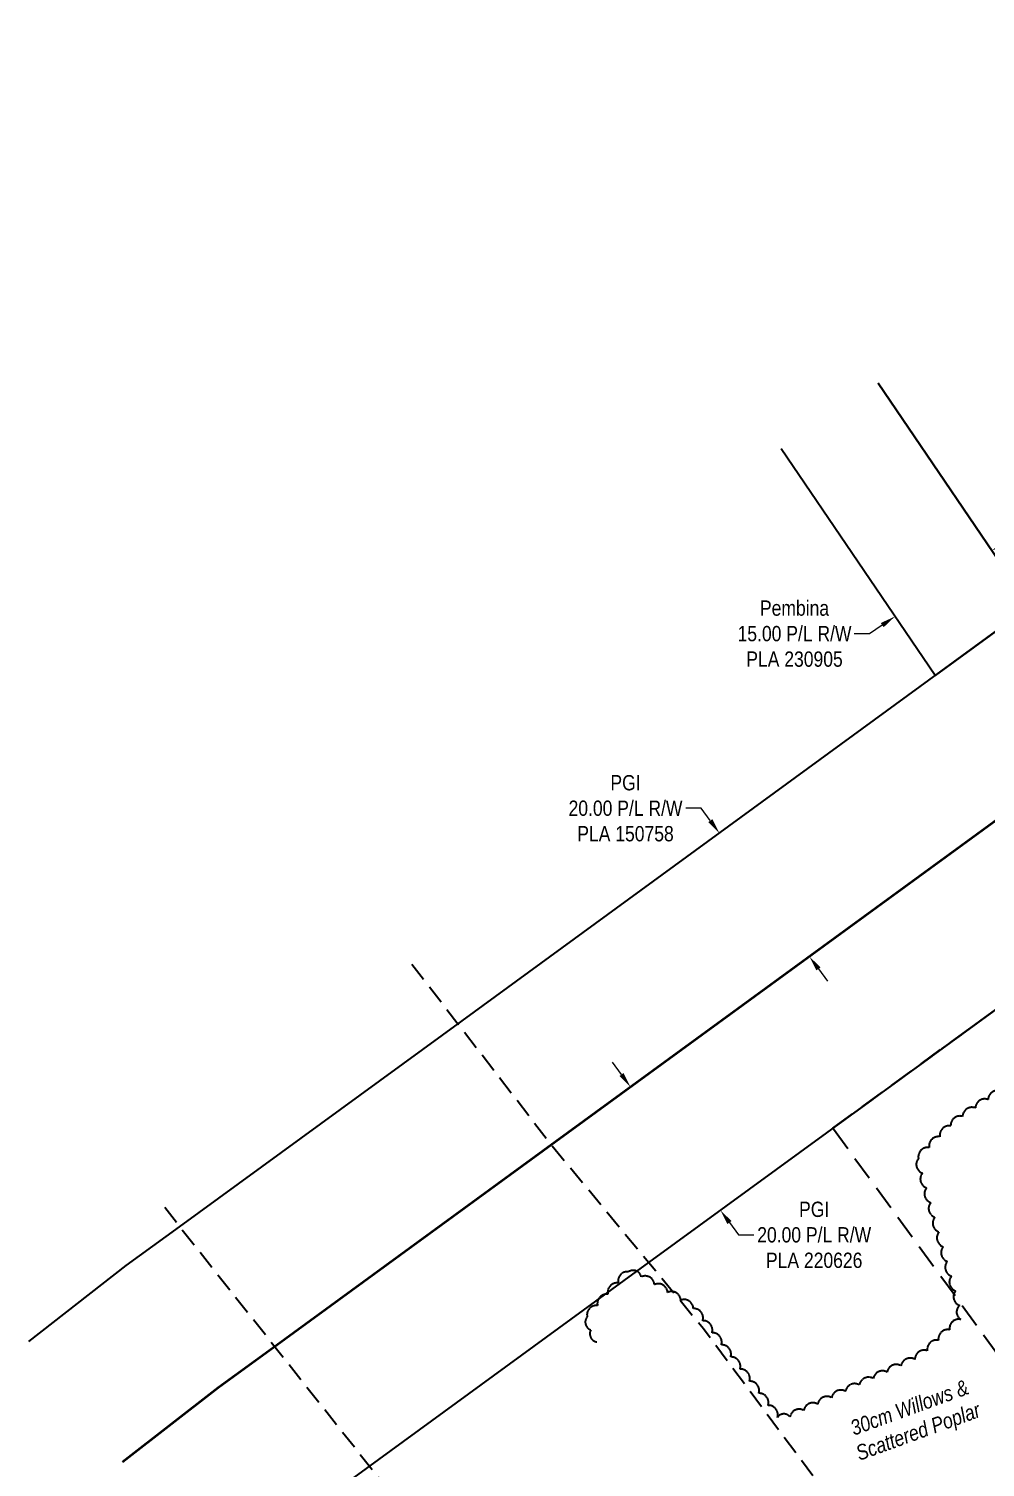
# Model space of a CAD drawing. Extents: x 413456 to 426437, y 6044251 to 6059667.
# Drawn here: x 419981 to 420606, y 6057917 to 6058858 of the extents above; entities that cross this region are included whole.
import ezdxf

# ---------------------------------------------------------------- set-up
doc = ezdxf.new("R2010")
doc.units = 0
doc.header["$LTSCALE"] = 5
doc.header["$PDSIZE"] = 0.5
for name, pattern in [('0', [1, 1, 0]), ('foc-ACCESSROAD', [3.75, 2.5, -1.25]), ('HIDDEN2', [4.7625, 3.175, -1.5875])]:
    doc.linetypes.add(name, pattern=pattern)
doc.layers.get('Defpoints').update_dxf_attribs({"color": 9})
for name, color, linetype in [('AS-ROADS', 254, 'Continuous'), ('F-AR', 190, 'foc-ACCESSROAD'), ('F-RW', 190, 'Continuous'), ('T-BUSH', 110, '0'), ('T-BUSH-T', 110, 'Continuous'), ('T-EXISTING RTF', 220, 'HIDDEN2')]:
    doc.layers.add(name, color=color, linetype=linetype)
doc.layers.add('F-RW-T', color=190, linetype='Continuous', lineweight=9)
doc.styles.add('80CG', font='ARIALN.TTF', dxfattribs={"height": 10})
doc.styles.add('80LS', font='ARIALNI.TTF', dxfattribs={"height": 10})
doc.dimstyles.new('Compass 5 000', dxfattribs={"dimscale": 5, "dimtxt": 9, "dimasz": 2, "dimexe": 0.2, "dimexo": 0.0625, "dimgap": 0.5, "dimtad": 0, "dimtih": 1, "dimtoh": 1, "dimzin": 0, "dimdsep": 46, "dimtxsty": '80CG', "dimcen": 0.1, "dimse1": 1, "dimse2": 1, "dimclrd": 256, "dimclrt": 256, "dimaunit": 1, "dimadec": 4, "dimazin": 0, "dimtfac": 0.06, "dimtofl": 0, "dimtmove": 0, "dimatfit": 1, "dimfxl": 0.2, "dimtolj": 1, "dimtzin": 0, "dimlwd": -1, "dimarcsym": 0})

# ---------------------------------------------------------------- blocks, each defined once
blk = doc.blocks.new('*D170')
at = {"layer": 'Defpoints', "color": 0, "transparency": 16777216}
for p in [(420432.07, 6058331.88), (420401.37, 6058309.48), (420460.31, 6058228.71)]:
    blk.add_point(p, dxfattribs=at)
at = {"layer": 'F-RW-T', "transparency": 16777216}
for p, q in [((420420.28, 6058348.04), (420410.28, 6058348.04)), ((420426.17, 6058339.96), (420420.28, 6058348.04)), ((420496.9, 6058243.02), (420502.79, 6058234.95))]:
    blk.add_line(p, q, dxfattribs=at)
for points in [[(420427.52, 6058340.94), (420424.82, 6058338.97), (420432.07, 6058331.88)], [(420498.24, 6058244.01), (420495.55, 6058242.04), (420491, 6058251.1)]]:
    blk.add_solid(points, dxfattribs=at)
at = {"layer": 'F-RW-T', "transparency": 16777216, "insert": (420370.74, 6058348.04), "char_height": 10, "attachment_point": 5, "style": '80CG'}
blk.add_mtext('\\A1;PGI\\P20.00 P/L R/W\\PPLA 150758', dxfattribs=at)
blk = doc.blocks.new('*D171')
at = {"layer": 'Defpoints', "color": 0, "transparency": 16777216}
for p in [(420412.88, 6058194.18), (420471.68, 6058113.54), (420432.79, 6058085.18)]:
    blk.add_point(p, dxfattribs=at)
at = {"layer": 'F-RW-T', "transparency": 16777216}
for p, q in [((420368.1, 6058173.9), (420362.21, 6058181.98)), ((420438.68, 6058077.1), (420444.57, 6058069.02)), ((420444.57, 6058069.02), (420454.57, 6058069.02))]:
    blk.add_line(p, q, dxfattribs=at)
for points in [[(420369.44, 6058174.88), (420366.75, 6058172.92), (420373.99, 6058165.82)], [(420440.03, 6058078.08), (420437.33, 6058076.12), (420432.79, 6058085.18)]]:
    blk.add_solid(points, dxfattribs=at)
at = {"layer": 'F-RW-T', "transparency": 16777216, "insert": (420494.11, 6058069.02), "char_height": 10, "attachment_point": 5, "style": '80CG'}
blk.add_mtext('\\A1;PGI\\P20.00 P/L R/W\\PPLA 220626', dxfattribs=at)
blk = doc.blocks.new('*D172')
at = {"layer": 'Defpoints', "color": 0, "transparency": 16777216}
for p in [(420603.92, 6058526.02), (420540.45, 6058482.96), (420546.9, 6058473.47)]:
    blk.add_point(p, dxfattribs=at)
at = {"layer": 'F-RW-T', "transparency": 16777216}
for p, q in [((420618.64, 6058522.14), (420626.91, 6058527.76)), ((420538.62, 6058467.86), (420530.34, 6058462.24)), ((420530.34, 6058462.24), (420520.34, 6058462.24))]:
    blk.add_line(p, q, dxfattribs=at)
for points in [[(420617.7, 6058523.52), (420619.57, 6058520.77), (420610.36, 6058516.53)], [(420537.68, 6058469.24), (420539.56, 6058466.48), (420546.9, 6058473.47)]]:
    blk.add_solid(points, dxfattribs=at)
at = {"layer": 'F-RW-T', "transparency": 16777216, "insert": (420481.26, 6058462.24), "char_height": 10, "attachment_point": 5, "style": '80CG'}
blk.add_mtext('\\A1;Pembina\\P15.00 P/L R/W\\PPLA 230905', dxfattribs=at)

msp = doc.modelspace()

# ---------------------------------------------------------------- linework, layer by layer
at = {"layer": 'AS-ROADS', "const_width": 49.978, "flags": 128}
msp.add_lwpolyline([(420324.56, 6057895.855), (420460.555, 6057711.705), (420631.52, 6057484.825), (420701, 6057391.395), (420846.965, 6057198.55)], dxfattribs=at)
at = {"layer": 'F-AR', "flags": 128}
for points in [[(420231.104, 6058246.129), (420261.171, 6058207.139), (420322.251, 6058127.958), (420421.668, 6058007.839), (420967.97, 6057273.977)], [(420286.621, 6057812.545), (420079.103, 6058074.387), (420069.008, 6058087.503)]]:
    msp.add_lwpolyline(points, dxfattribs=at)
at = {"layer": 'F-RW'}
for points in [[(419980.53, 6057999.391), (420044.279, 6058048.934), (420079.113, 6058074.369), (420263.844, 6058209.137), (420715.964, 6058539.023), (420823.042, 6058617.155), (420825.032, 6058618.608), (420865.432, 6058648.089), (420974.508, 6058727.681), (421072.148, 6058798.927), (421101.129, 6058820.075), (421152.968, 6058857.899), (421187.29, 6058807.339), (421208.755, 6058775.718), (421156.929, 6058737.103), (421128.316, 6058716.131), (421101.129, 6058696.248)], [(421083.237, 6058683.163), (421030.951, 6058644.923), (420915.958, 6058561.177), (420881.248, 6058535.851), (420803.041, 6058478.782), (420772.178, 6058456.262), (420324.931, 6058129.926), (420140.235, 6057995.164), (420104.448, 6057969.055), (420041.888, 6057920.438)], [(420041.782, 6057920.574), (420104.342, 6057969.176), (420140.21, 6057995.272), (420324.91, 6058130.016), (420690.806, 6058396.889), (420635.152, 6058480.059), (420535.903, 6058626.117)], [(420535.903, 6058626.117), (420635.151, 6058480.063), (420573.128, 6058434.807), (420472.511, 6058583.108)], [(420772.865, 6058463.295), (420795.727, 6058429.616), (420783.036, 6058340.564), (420385.838, 6058050.949), (420201.107, 6057916.231), (420164.375, 6057889.442), (420125.325, 6057859.08), (420036.661, 6057790.139)]]:
    msp.add_lwpolyline(points, dxfattribs=at)
at = {"layer": 'T-BUSH', "flags": 128}
msp.add_lwpolyline([(420548.948, 6057733.163, 0.5205671), (420555.123, 6057725.303, 0.5205671), (420562.647, 6057721.756, 0.5205671), (420572.201, 6057724.695, 0.5205671), (420581.755, 6057727.634, 0.5205671), (420591.309, 6057730.573, 0.5205671), (420600.863, 6057733.511, 0.5205671), (420608.548, 6057739.902, 0.5205671), (420616.231, 6057746.296, 0.5205671), (420623.914, 6057752.69, 0.5205671), (420631.597, 6057759.084, 0.5205671), (420639.279, 6057765.478, 0.5205671), (420646.962, 6057771.872, 0.5205671), (420654.645, 6057778.267, 0.5205671), (420662.328, 6057784.661, 0.5205671), (420670.011, 6057791.055, 0.5205671), (420677.694, 6057797.449, 0.5205671), (420682.606, 6057806.126, 0.5205671), (420687.411, 6057814.891, 0.5205671), (420692.216, 6057823.656, 0.5205671), (420697.021, 6057832.421, 0.5205671), (420701.826, 6057841.186, 0.5205671), (420706.631, 6057849.951, 0.5205671), (420711.436, 6057858.716, 0.5205671), (420713.571, 6057868.343, 0.5205671), (420714.799, 6057878.263, 0.5205671), (420716.027, 6057888.183, 0.5205671), (420717.255, 6057898.103, 0.5205671), (420718.482, 6057908.023, 0.5205671), (420719.71, 6057917.943, 0.5205671), (420720.938, 6057927.862, 0.5205671), (420722.166, 6057937.782, 0.5205671), (420723.394, 6057947.702, 0.5205671), (420724.613, 6057957.623, 0.5205671), (420725.8, 6057967.548, 0.5205671), (420726.988, 6057977.473, 0.5205671), (420728.175, 6057987.398, 0.5205671), (420729.362, 6057997.323, 0.5205671), (420730.55, 6058007.248, 0.5205671), (420731.737, 6058017.173, 0.5205671), (420732.924, 6058027.097, 0.5205671), (420734.112, 6058037.022, 0.5205671), (420735.299, 6058046.947, 0.5205671), (420736.486, 6058056.872, 0.5205671), (420737.674, 6058066.797, 0.5205671), (420738.861, 6058076.722, 0.5205671), (420740.049, 6058086.647, 0.5205671), (420741.236, 6058096.571, 0.5205671), (420742.423, 6058106.496, 0.5205671), (420743.611, 6058116.421, 0.5205671), (420744.798, 6058126.346, 0.5205671), (420749.603, 6058134.664, 0.5205671), (420756.171, 6058142.199, 0.5205671), (420759.42, 6058151.023, 0.5205671), (420759.661, 6058161.015, 0.5205671), (420759.903, 6058171.008, 0.5205671), (420760.144, 6058181.001, 0.5205671), (420760.385, 6058190.994, 0.5205671), (420760.627, 6058200.986, 0.5205671), (420760.868, 6058210.979, 0.5205671), (420761.109, 6058220.972, 0.5205671), (420761.351, 6058230.965, 0.5205671), (420761.592, 6058240.957, 0.5205671), (420761.833, 6058250.95, 0.5205671), (420762.075, 6058260.943, 0.5205671), (420758.595, 6058261.853, 0.5205671), (420751.825, 6058254.5, 0.5205671), (420745.054, 6058247.147, 0.5205671), (420738.283, 6058239.794, 0.5205671), (420731.512, 6058232.441, 0.5205671), (420724.741, 6058225.088, 0.5205671), (420717.971, 6058217.735, 0.5205671), (420711.2, 6058210.381, 0.5205671), (420704.429, 6058203.028, 0.5205671), (420697.658, 6058195.675, 0.5205671), (420689.914, 6058190.06, 0.5205671), (420680.107, 6058188.131, 0.5205671), (420670.299, 6058186.202, 0.5205671), (420660.491, 6058184.273, 0.5205671), (420650.683, 6058182.344, 0.5205671), (420641.257, 6058179.481, 0.5205671), (420632.903, 6058173.992, 0.5205671), (420624.549, 6058168.504, 0.5205671), (420616.195, 6058163.016, 0.5205671), (420607.841, 6058157.527, 0.5205671), (420599.487, 6058152.039, 0.5205671), (420591.133, 6058146.55, 0.5205671), (420583.359, 6058140.354, 0.5205671), (420576.333, 6058133.244, 0.5205671), (420569.308, 6058126.133, 0.5205671), (420562.283, 6058119.023, 0.5205671), (420564.877, 6058109.432, 0.5205671), (420567.587, 6058099.81, 0.5205671), (420570.297, 6058090.189, 0.5205671), (420573.007, 6058080.568, 0.5205671), (420575.717, 6058070.947, 0.5205671), (420578.427, 6058061.325, 0.5205671), (420581.137, 6058051.704, 0.5205671), (420583.847, 6058042.083, 0.5205671), (420586.557, 6058032.461, 0.5205671), (420589.267, 6058022.84, 0.5205671), (420589.923, 6058013.791, 0.5205671), (420582.631, 6058006.954, 0.5205671), (420575.339, 6058000.117, 0.5205671), (420568.047, 6057993.28, 0.5205671), (420559.953, 6057987.636, 0.5205671), (420550.872, 6057983.459, 0.5205671), (420541.792, 6057979.281, 0.5205671), (420532.711, 6057975.104, 0.5205671), (420523.63, 6057970.927, 0.5205671), (420514.549, 6057966.749, 0.5205671), (420505.468, 6057962.572, 0.5205671), (420496.387, 6057958.394, 0.5205671), (420487.307, 6057954.217, 0.5205671), (420478.226, 6057950.039, 0.5205671), (420470.071, 6057949.629, 0.5205671), (420463.962, 6057957.541, 0.5205671), (420457.854, 6057965.453, 0.5205671), (420451.745, 6057973.365, 0.5205671), (420445.636, 6057981.276, 0.5205671), (420439.527, 6057989.188, 0.5205671), (420433.418, 6057997.1, 0.5205671), (420427.31, 6058005.012, 0.5205671), (420421.201, 6058012.923, 0.5205671), (420415.092, 6058020.835, 0.5205671), (420406.88, 6058026.366, 0.5205671), (420398.276, 6058031.454, 0.5205671), (420389.672, 6058036.541, 0.5205671), (420381.068, 6058041.629, 0.5205671), (420372.73, 6058044.921, 0.5205671), (420365.968, 6058037.56, 0.5205671), (420359.206, 6058030.198, 0.5205671), (420352.444, 6058022.837, 0.5205671), (420345.682, 6058015.476, 0.5205671), (420348.042, 6058006.872, 0.5205671), (420352.06, 6057999.005, 0.5205671)], format="xyb", dxfattribs=at)
at = {"layer": 'T-EXISTING RTF'}
msp.add_lwpolyline([(420782.641, 6058340.276), (420712.481, 6057855.924), (420506.258, 6058138.753), (420782.641, 6058340.276), (420506.258, 6058138.753)], close=True, dxfattribs=at)

# ---------------------------------------------------------------- texts
at = {"layer": 'T-BUSH-T', "insert": (420554.639, 6057960.865), "char_height": 9.99564, "width": 96.18268, "attachment_point": 2, "rotation": 20, "style": '80LS'}
msp.add_mtext('30cm Willows & \\PScattered Poplar  ', dxfattribs=at)

# ---------------------------------------------------------------- dimensions: what is measured, and where the dimension line sits
at = {"layer": 'F-RW-T'}
for base, p1, p2, angle, text, picture, middle in [((420546.896, 6058473.471), (420603.919, 6058526.023), (420540.455, 6058482.965), 214.155526, 'Pembina\\P15.00 P/L R/W\\PPLA 230905', '*D172', (420481.26, 6058462.241)), ((420432.066, 6058331.879), (420460.309, 6058228.706), (420401.371, 6058309.482), 126.11611, 'PGI\\P20.00 P/L R/W\\PPLA 150758', '*D170', (420370.74, 6058348.037)), ((420432.787, 6058085.182), (420412.877, 6058194.177), (420471.675, 6058113.537), 306.097422, 'PGI\\P20.00 P/L R/W\\PPLA 220626', '*D171', (420494.108, 6058069.02))]:
    dim = msp.add_linear_dim(base=base, p1=p1, p2=p2, angle=angle, text=text, dimstyle='Compass 5 000', dxfattribs=at)
    dim.commit()
    dim.dimension.update_dxf_attribs({"geometry": picture, "text_midpoint": middle, "dimtype": 161})

doc.saveas('drawing.dxf')
